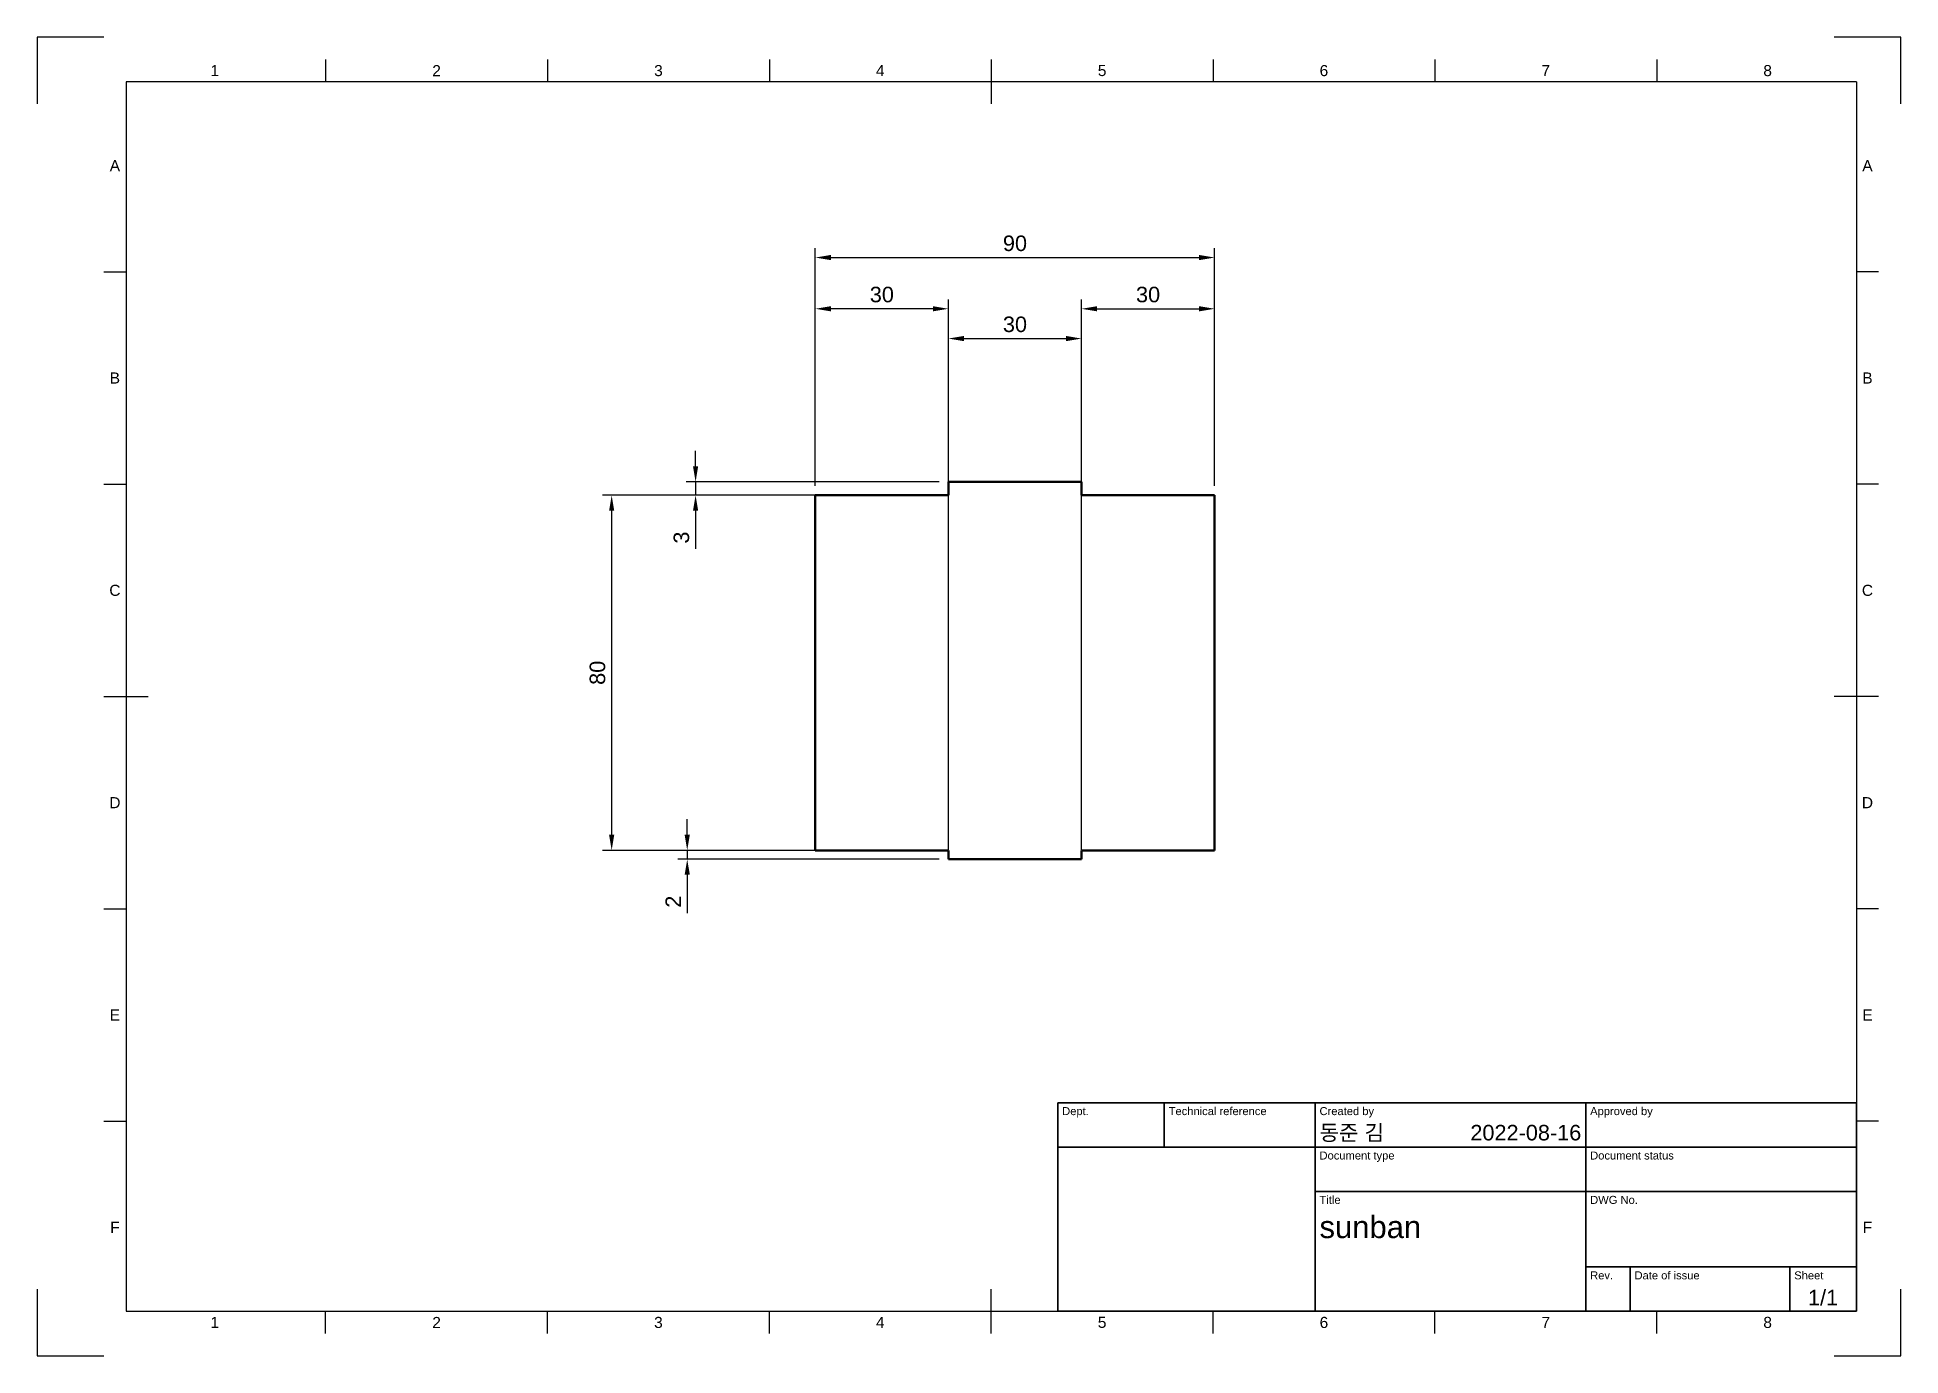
# Model space of a CAD drawing. Header units: millimetres. Extents: x 0 to 420, y 0 to 297.
import ezdxf
from ezdxf.enums import TextEntityAlignment as Align

# ---------------------------------------------------------------- set-up
doc = ezdxf.new("R2010")
doc.units = ezdxf.units.MM
doc.header["$LTSCALE"] = 0.75
for name, color, linetype, lineweight in [('Border', 7, 'Continuous', 25), ('Dimensions', 7, 'Continuous', 25), ('TitleBlock', 7, 'Continuous', 35), ('Visible', 7, 'Continuous', 50)]:
    doc.layers.add(name, color=color, linetype=linetype, lineweight=lineweight)
doc.styles.add('FusionTitle', font='arial.ttf')
doc.styles.get("Standard").update_dxf_attribs({"font": 'arial.ttf'})
doc.dimstyles.new('ISO-25', dxfattribs={"dimtxt": 3.5, "dimasz": 3.5, "dimexe": 2.1, "dimexo": 2.1, "dimgap": 1.4, "dimtad": 1, "dimzin": 12, "dimdsep": 46, "dimtxsty": 'Standard', "dimcen": 0, "dimclrd": 256, "dimclre": 256, "dimclrt": 256, "dimazin": 3, "dimtp": 0.1, "dimtm": 0.1, "dimtfac": 0.714286, "dimtmove": 0, "dimatfit": 3, "dimfxl": 1, "dimtzin": 12, "dimarcsym": 0})

# ---------------------------------------------------------------- blocks, each defined once
blk = doc.blocks.new('ISO_A3_SHEET')
at = {"layer": 'Border'}
for p, q in [((65, 292), (65, 287)), ((115, 292), (115, 287)), ((165, 292), (165, 287)), ((215, 292), (215, 282)), ((265, 292), (265, 287)), ((315, 292), (315, 287)), ((365, 292), (365, 287)), ((410, 287), (20, 287)), ((20, 287), (20, 10)), ((410, 287), (410, 10)), ((15, 244.16666), (20, 244.16666)), ((415, 244.16666), (410, 244.16666)), ((15, 196.33333), (20, 196.33333)), ((415, 196.33333), (410, 196.33333)), ((15, 148.5), (25, 148.5)), ((415, 148.5), (405, 148.5)), ((15, 100.66667), (20, 100.66667)), ((415, 100.66667), (410, 100.66667)), ((15, 52.83334), (20, 52.83334)), ((415, 52.83334), (410, 52.83334)), ((215, 5), (215, 15)), ((20, 10), (410, 10)), ((65, 5), (65, 10)), ((115, 5), (115, 10)), ((165, 5), (165, 10)), ((265, 5), (265, 10)), ((315, 5), (315, 10)), ((365, 5), (365, 10))]:
    blk.add_line(p, q, dxfattribs=at)
at = {"layer": 'Defpoints'}
for p, q in [((15, 297), (0, 297)), ((0, 297), (0, 282)), ((420, 297), (405, 297)), ((420, 282), (420, 297)), ((0, 15), (0, 0)), ((420, 0), (420, 15)), ((0, 0), (15, 0)), ((405, 0), (420, 0))]:
    blk.add_line(p, q, dxfattribs=at)
at = {"layer": 'Border', "style": 'FusionTitle'}
for s, p in [('1', (40, 289.5)), ('2', (90, 289.5)), ('3', (140, 289.5)), ('4', (190, 289.5)), ('5', (240, 289.5)), ('6', (290, 289.5)), ('7', (340, 289.5)), ('8', (390, 289.5)), ('A', (17.5, 268.08333)), ('A', (412.5, 268.08333)), ('B', (17.5, 220.25)), ('B', (412.5, 220.25)), ('C', (17.5, 172.41667)), ('C', (412.5, 172.41667)), ('D', (17.5, 124.58334)), ('D', (412.5, 124.58334)), ('E', (17.5, 76.75001)), ('E', (412.5, 76.75001)), ('F', (17.5, 28.91668)), ('F', (412.5, 28.91668)), ('1', (40, 7.5)), ('2', (90, 7.5)), ('3', (140, 7.5)), ('4', (190, 7.5)), ('5', (240, 7.5)), ('6', (290, 7.5)), ('7', (340, 7.5)), ('8', (390, 7.5))]:
    blk.add_text(s, height=2.5, dxfattribs=at).set_placement(p, align=Align.MIDDLE)
blk = doc.blocks.new('ISO_TITLEBLOCK')
at = {"layer": 'TitleBlock'}
for p, q in [((0, 47), (-180, 47)), ((-180, 47), (-180, 0)), ((-156, 37), (-156, 47)), ((-122, 0), (-122, 47)), ((-61, 0), (-61, 47)), ((0, 0), (0, 47)), ((-180, 37), (0, 37)), ((-122, 27), (0, 27)), ((-61, 10), (0, 10)), ((-51, 0), (-51, 10)), ((-15, 0), (-15, 10)), ((-180, 0), (0, 0))]:
    blk.add_line(p, q, dxfattribs=at)
at = {"layer": 'TitleBlock', "style": 'FusionTitle'}
for s, p in [('Dept.', (-179, 46)), ('Technical reference', (-155, 46)), ('Created by', (-121, 46)), ('Approved by', (-60, 46)), ('Document type', (-121, 36)), ('Document status', (-60, 36)), ('Title', (-121, 26)), ('DWG No.', (-60, 26)), ('Rev.', (-60, 9)), ('Date of issue', (-50, 9)), ('Sheet', (-14, 9))]:
    blk.add_text(s, height=1.8, dxfattribs=at).set_placement(p, align=Align.TOP_LEFT)
for tag, height, p in [('DEPT', 3.5, (-179, 42)), ('TECHNICAL_REFERENCE', 3.5, (-155, 42)), ('CREATED_BY', 3.5, (-121, 42)), ('APPROVED_BY', 3.5, (-60, 42)), ('DOCUMENT_TYPE', 3.5, (-121, 32)), ('DOCUMENT_STATUS', 3.5, (-60, 32)), ('TITLE_1', 5, (-121, 21.5)), ('TITLE_2', 5, (-121, 14)), ('TITLE_3', 5, (-121, 6.5)), ('DATE_OF_ISSUE', 3.5, (-50, 5))]:
    blk.add_attdef(tag, text='', height=height, dxfattribs=at).set_placement(p, align=Align.TOP_LEFT)
for tag, p in [('CREATED_DATE', (-62, 42)), ('APPROVED_DATE', (-0.99, 42))]:
    blk.add_attdef(tag, text='', height=3.5, dxfattribs=at).set_placement(p, align=Align.TOP_RIGHT)
for tag, height, p in [('DRAWING_NUMBER', 5, (-30.5, 19.75)), ('REV', 3.5, (-56, 4.85)), ('SHEET', 3.5, (-7.5, 4.85))]:
    blk.add_attdef(tag, text='', height=height, dxfattribs=at).set_placement(p, align=Align.TOP_CENTER)
blk = doc.blocks.new('*D11')
at = {"layer": 'Defpoints', "color": 0, "transparency": 16777216}
for p in [(265.36, 247.38), (175.36, 193.84), (265.36, 193.84)]:
    blk.add_point(p, dxfattribs=at)
at = {"layer": 'Dimensions', "lineweight": -2, "transparency": 16777216}
for p, q in [((175.36, 195.94), (175.36, 249.48)), ((265.36, 195.94), (265.36, 249.48)), ((178.86, 247.38), (261.86, 247.38))]:
    blk.add_line(p, q, dxfattribs=at)
at = {"layer": 'Dimensions', "transparency": 16777216}
for points in [[(178.86, 247.97), (178.86, 246.8), (175.36, 247.38)], [(261.86, 247.97), (261.86, 246.8), (265.36, 247.38)]]:
    blk.add_solid(points, dxfattribs=at)
at = {"layer": 'Dimensions', "transparency": 16777216, "insert": (220.36, 250.57), "char_height": 3.5, "attachment_point": 5}
blk.add_mtext('90', dxfattribs=at)
blk = doc.blocks.new('*D12')
at = {"layer": 'Defpoints', "color": 0, "transparency": 16777216}
for p in [(175.36, 193.84), (129.46, 113.84), (175.36, 113.84)]:
    blk.add_point(p, dxfattribs=at)
at = {"layer": 'Dimensions', "lineweight": -2, "transparency": 16777216}
for p, q in [((173.26, 193.84), (127.36, 193.84)), ((129.46, 190.34), (129.46, 117.34)), ((173.26, 113.84), (127.36, 113.84))]:
    blk.add_line(p, q, dxfattribs=at)
at = {"layer": 'Dimensions', "transparency": 16777216}
for points in [[(128.88, 190.34), (130.04, 190.34), (129.46, 193.84)], [(128.88, 117.34), (130.04, 117.34), (129.46, 113.84)]]:
    blk.add_solid(points, dxfattribs=at)
at = {"layer": 'Dimensions', "transparency": 16777216, "insert": (126.27, 153.84), "char_height": 3.5, "attachment_point": 5, "rotation": 90}
blk.add_mtext('80', dxfattribs=at)
blk = doc.blocks.new('*D13')
at = {"layer": 'Defpoints', "color": 0, "transparency": 16777216}
for p in [(148.38, 193.84), (205.36, 196.84), (205.36, 193.84)]:
    blk.add_point(p, dxfattribs=at)
at = {"layer": 'Dimensions', "lineweight": -2, "transparency": 16777216}
for p, q in [((148.38, 200.34), (148.38, 203.84)), ((203.26, 196.84), (146.28, 196.84)), ((203.26, 193.84), (146.28, 193.84)), ((148.38, 196.84), (148.38, 193.84)), ((148.38, 190.34), (148.38, 181.75))]:
    blk.add_line(p, q, dxfattribs=at)
at = {"layer": 'Dimensions', "transparency": 16777216}
for points in [[(147.79, 200.34), (148.96, 200.34), (148.38, 196.84)], [(147.79, 190.34), (148.96, 190.34), (148.38, 193.84)]]:
    blk.add_solid(points, dxfattribs=at)
at = {"layer": 'Dimensions', "transparency": 16777216, "insert": (145.19, 184.29), "char_height": 3.5, "attachment_point": 5, "rotation": 90}
blk.add_mtext('3', dxfattribs=at)
blk = doc.blocks.new('*D14')
at = {"layer": 'Defpoints', "color": 0, "transparency": 16777216}
for p in [(205.36, 113.84), (146.49, 111.84), (205.36, 111.84)]:
    blk.add_point(p, dxfattribs=at)
at = {"layer": 'Dimensions', "lineweight": -2, "transparency": 16777216}
for p, q in [((146.49, 117.34), (146.49, 120.84)), ((203.26, 113.84), (144.39, 113.84)), ((146.49, 113.84), (146.49, 111.84)), ((203.26, 111.84), (144.39, 111.84)), ((146.49, 108.34), (146.49, 99.72))]:
    blk.add_line(p, q, dxfattribs=at)
at = {"layer": 'Dimensions', "transparency": 16777216}
for points in [[(145.91, 117.34), (147.08, 117.34), (146.49, 113.84)], [(145.91, 108.34), (147.08, 108.34), (146.49, 111.84)]]:
    blk.add_solid(points, dxfattribs=at)
at = {"layer": 'Dimensions', "transparency": 16777216, "insert": (143.34, 102.28), "char_height": 3.5, "attachment_point": 5, "rotation": 90}
blk.add_mtext('2', dxfattribs=at)
blk = doc.blocks.new('*D15')
at = {"layer": 'Defpoints', "color": 0, "transparency": 16777216}
for p in [(265.36, 235.84), (235.36, 193.84), (265.36, 193.84)]:
    blk.add_point(p, dxfattribs=at)
at = {"layer": 'Dimensions', "lineweight": -2, "transparency": 16777216}
for p, q in [((235.36, 195.94), (235.36, 237.94)), ((238.86, 235.84), (261.86, 235.84)), ((265.36, 195.94), (265.36, 237.94))]:
    blk.add_line(p, q, dxfattribs=at)
at = {"layer": 'Dimensions', "transparency": 16777216}
for points in [[(238.86, 236.42), (238.86, 235.26), (235.36, 235.84)], [(261.86, 236.42), (261.86, 235.26), (265.36, 235.84)]]:
    blk.add_solid(points, dxfattribs=at)
at = {"layer": 'Dimensions', "transparency": 16777216, "insert": (250.36, 239.03), "char_height": 3.5, "attachment_point": 5}
blk.add_mtext('30', dxfattribs=at)
blk = doc.blocks.new('*D16')
at = {"layer": 'Defpoints', "color": 0, "transparency": 16777216}
for p in [(175.36, 235.84), (175.36, 193.84), (205.36, 193.84)]:
    blk.add_point(p, dxfattribs=at)
at = {"layer": 'Dimensions', "lineweight": -2, "transparency": 16777216}
for p, q in [((175.36, 195.94), (175.36, 237.94)), ((201.86, 235.84), (178.86, 235.84)), ((205.36, 195.94), (205.36, 237.94))]:
    blk.add_line(p, q, dxfattribs=at)
at = {"layer": 'Dimensions', "transparency": 16777216}
for points in [[(178.86, 236.42), (178.86, 235.26), (175.36, 235.84)], [(201.86, 236.42), (201.86, 235.26), (205.36, 235.84)]]:
    blk.add_solid(points, dxfattribs=at)
at = {"layer": 'Dimensions', "transparency": 16777216, "insert": (190.36, 239.03), "char_height": 3.5, "attachment_point": 5}
blk.add_mtext('30', dxfattribs=at)
blk = doc.blocks.new('*D17')
at = {"layer": 'Defpoints', "color": 0, "transparency": 16777216}
for p in [(235.36, 229.13), (205.36, 111.84), (235.36, 111.84)]:
    blk.add_point(p, dxfattribs=at)
at = {"layer": 'Dimensions', "lineweight": -2, "transparency": 16777216}
for p, q in [((205.36, 113.94), (205.36, 231.23)), ((235.36, 113.94), (235.36, 231.23)), ((208.86, 229.13), (231.86, 229.13))]:
    blk.add_line(p, q, dxfattribs=at)
at = {"layer": 'Dimensions', "transparency": 16777216}
for points in [[(208.86, 229.72), (208.86, 228.55), (205.36, 229.13)], [(231.86, 229.72), (231.86, 228.55), (235.36, 229.13)]]:
    blk.add_solid(points, dxfattribs=at)
at = {"layer": 'Dimensions', "transparency": 16777216, "insert": (220.36, 232.32), "char_height": 3.5, "attachment_point": 5}
blk.add_mtext('30', dxfattribs=at)

msp = doc.modelspace()

# ---------------------------------------------------------------- linework, layer by layer
at = {"layer": 'Visible'}
for p, q in [((205.365, 193.839), (175.365, 193.839)), ((175.365, 193.839), (175.365, 113.839)), ((205.365, 196.839), (205.365, 193.839)), ((235.365, 196.839), (205.365, 196.839)), ((235.365, 193.839), (235.365, 196.839)), ((265.365, 193.839), (235.365, 193.839)), ((265.365, 113.839), (265.365, 193.839)), ((175.365, 113.839), (205.365, 113.839)), ((205.365, 113.839), (205.365, 111.839)), ((235.365, 113.839), (265.365, 113.839)), ((235.365, 111.839), (235.365, 113.839)), ((205.365, 111.839), (235.365, 111.839))]:
    msp.add_line(p, q, dxfattribs=at)

# ---------------------------------------------------------------- block references
at = {"layer": 'Border'}
msp.add_blockref('ISO_A3_SHEET', (0, 0), dxfattribs=at)
at = {"layer": 'TitleBlock'}
msp.add_blockref('ISO_TITLEBLOCK', (410, 10), dxfattribs=at).add_auto_attribs({'CREATED_DATE': '2022-08-16', 'SHEET': '1/1', 'TITLE_1': 'sunban', 'CREATED_BY': '동준 김'})

# ---------------------------------------------------------------- dimensions: what is measured, and where the dimension line sits
at = {"layer": 'Dimensions'}
for p1, p2, distance, picture, middle in [((175.365, 193.839), (265.365, 193.839), 53.544, '*D11', (220.365, 250.57)), ((205.365, 193.839), (175.365, 193.839), -42, '*D16', (190.365, 239.027)), ((235.365, 193.839), (265.365, 193.839), 42, '*D15', (250.365, 239.027)), ((205.365, 196.839), (205.365, 193.839), -56.986, '*D13', (145.19, 184.293)), ((205.365, 113.839), (205.365, 111.839), -58.871, '*D14', (143.337, 102.28))]:
    dim = msp.add_aligned_dim(p1=p1, p2=p2, distance=distance, dimstyle='ISO-25', override={"dimlfac": 1, "dimclrd": 256, "dimclre": 256}, dxfattribs=at)
    dim.commit()
    dim.dimension.update_dxf_attribs({"geometry": picture, "text_midpoint": middle})
for base, p1, p2, angle, picture, middle in [((235.365, 229.134), (205.365, 111.839), (235.365, 111.839), 0, '*D17', (220.365, 229.134)), ((129.461, 113.839), (175.365, 193.839), (175.365, 113.839), 270, '*D12', (129.461, 153.839))]:
    dim = msp.add_linear_dim(base=base, p1=p1, p2=p2, angle=angle, dimstyle='ISO-25', override={"dimlfac": 1}, dxfattribs=at)
    dim.commit()
    dim.dimension.update_dxf_attribs({"geometry": picture, "text_midpoint": middle, "dimtype": 161})

doc.saveas('drawing.dxf')
